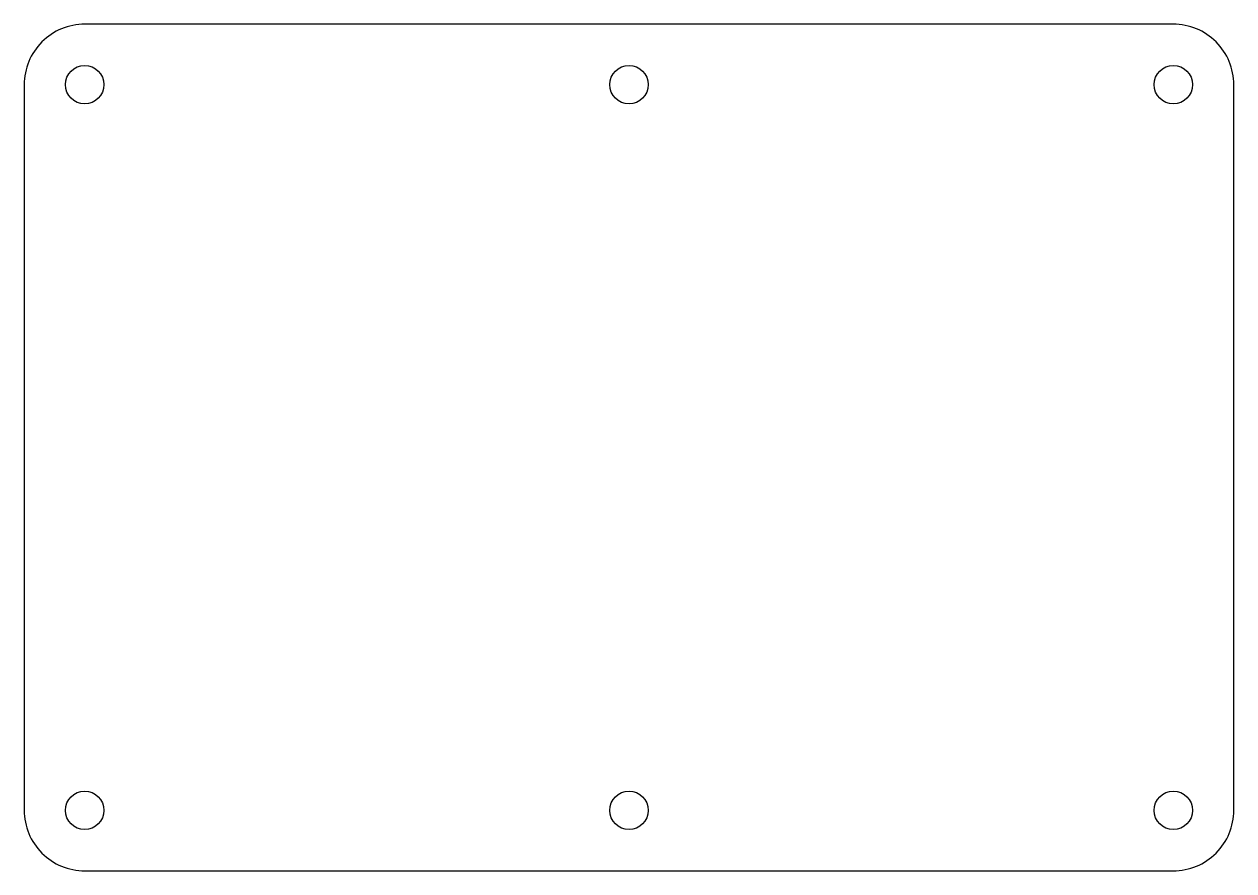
# Model space of a CAD drawing. Header units: inches. Extents: x 9.5 to 14.5, y 1.5 to 5.
import ezdxf

# ---------------------------------------------------------------- set-up
doc = ezdxf.new("R2010")
doc.units = ezdxf.units.IN
doc.header["$MEASUREMENT"] = 0

msp = doc.modelspace()

# ---------------------------------------------------------------- linework, layer by layer
msp.add_lwpolyline([(9.5, 4.75), (9.5, 1.75, 0.414214), (9.75, 1.5), (14.25, 1.5, 0.414214), (14.5, 1.75), (14.5, 4.75, 0.414214), (14.25, 5), (9.75, 5, 0.414214)], format="xyb", close=True)
for centre in [(9.75, 4.75), (12, 4.75), (14.25, 4.75), (9.75, 1.75), (12, 1.75), (14.25, 1.75)]:
    msp.add_circle(centre, 0.0795)

doc.saveas('drawing.dxf')
